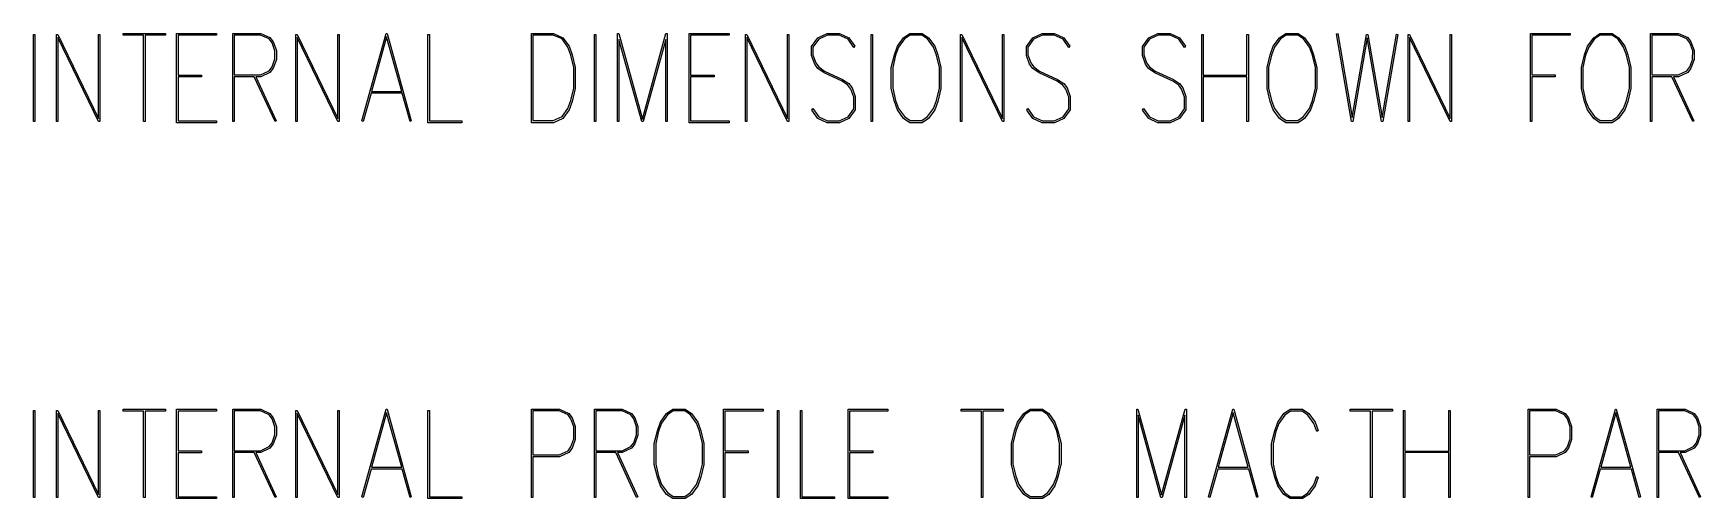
# Model space of a CAD drawing. Header units: millimetres. Extents: x 0 to 2440, y 0 to 1220.
# Drawn here: x 523.8 to 590.8, y 621.6 to 640.3 of the extents above; entities that cross this region are included whole.
import ezdxf

# ---------------------------------------------------------------- set-up
doc = ezdxf.new("R2010")
doc.units = ezdxf.units.MM

msp = doc.modelspace()

# ---------------------------------------------------------------- linework, layer by layer
at = {"color": 7, "linetype": 'Continuous', "flags": 128}
for points in [[(523.838, 636.71), (523.784, 636.71), (523.784, 636.71), (523.784, 640.21), (523.784, 640.21), (523.838, 640.21), (523.838, 640.21), (523.838, 636.71)], [(526.463, 636.71), (526.404, 636.71), (526.404, 636.71), (524.769, 640.084), (524.769, 640.084), (524.769, 636.71), (524.769, 636.71), (524.715, 636.71), (524.715, 636.71), (524.715, 640.21), (524.715, 640.21), (524.774, 640.21), (524.774, 640.21), (526.407, 636.835), (526.407, 636.835), (526.407, 640.21), (526.407, 640.21), (526.463, 640.21), (526.463, 640.21), (526.463, 636.71)], [(529.094, 640.177), (528.274, 640.177), (528.274, 640.177), (528.274, 636.71), (528.274, 636.71), (528.218, 636.71), (528.218, 636.71), (528.218, 640.177), (528.218, 640.177), (527.4, 640.177), (527.4, 640.177), (527.4, 640.254), (527.4, 640.254), (529.094, 640.254), (529.094, 640.254), (529.094, 640.177)], [(531.144, 636.665), (529.544, 636.665), (529.544, 636.665), (529.544, 640.254), (529.544, 640.254), (531.144, 640.254), (531.144, 640.254), (531.144, 640.177), (531.144, 640.177), (529.598, 640.177), (529.598, 640.177), (529.598, 638.579), (529.598, 638.579), (530.539, 638.579), (530.539, 638.579), (530.539, 638.502), (530.539, 638.502), (529.598, 638.502), (529.598, 638.502), (529.598, 636.738), (529.598, 636.738), (531.144, 636.738), (531.144, 636.738), (531.144, 636.665)], [(533.551, 639.208), (533.427, 638.862), (533.427, 638.862), (533.295, 638.686), (533.295, 638.686), (532.922, 638.514), (532.922, 638.514), (532.73, 638.514), (532.73, 638.514), (533.548, 636.744), (533.548, 636.744), (533.499, 636.71), (533.499, 636.71), (532.664, 638.514), (532.664, 638.514), (531.857, 638.514), (531.857, 638.514), (531.857, 636.71), (531.857, 636.71), (531.803, 636.71), (531.803, 636.71), (531.803, 640.254), (531.803, 640.254), (532.922, 640.254), (532.922, 640.254), (533.295, 640.082), (533.295, 640.082), (533.427, 639.908), (533.427, 639.908), (533.551, 639.56), (533.551, 639.56), (533.551, 639.208)], [(533.496, 639.233), (533.496, 639.548), (533.496, 639.548), (533.379, 639.868), (533.379, 639.868), (533.268, 640.028), (533.268, 640.028), (532.915, 640.188), (532.915, 640.188), (531.857, 640.188), (531.857, 640.188), (531.857, 638.59), (531.857, 638.59), (532.915, 638.59), (532.915, 638.59), (533.268, 638.754), (533.268, 638.754), (533.379, 638.91), (533.379, 638.91), (533.496, 639.233)], [(536.077, 636.71), (536.018, 636.71), (536.018, 636.71), (534.383, 640.084), (534.383, 640.084), (534.383, 636.71), (534.383, 636.71), (534.329, 636.71), (534.329, 636.71), (534.329, 640.21), (534.329, 640.21), (534.388, 640.21), (534.388, 640.21), (536.021, 636.835), (536.021, 636.835), (536.021, 640.21), (536.021, 640.21), (536.077, 640.21), (536.077, 640.21), (536.077, 636.71)], [(538.973, 636.735), (538.926, 636.71), (538.926, 636.71), (538.607, 637.854), (538.607, 637.854), (537.357, 637.854), (537.357, 637.854), (537.038, 636.71), (537.038, 636.71), (536.99, 636.735), (536.99, 636.735), (537.964, 640.254), (537.964, 640.254), (538.001, 640.254), (538.001, 640.254), (538.973, 636.735)], [(538.587, 637.924), (537.982, 640.112), (537.982, 640.112), (537.377, 637.924), (537.377, 637.924), (538.587, 637.924)], [(541.003, 636.665), (539.645, 636.665), (539.645, 636.665), (539.645, 640.21), (539.645, 640.21), (539.699, 640.21), (539.699, 640.21), (539.699, 636.737), (539.699, 636.737), (541.003, 636.737), (541.003, 636.737), (541.003, 636.665)], [(545.557, 638.035), (545.433, 637.523), (545.433, 637.523), (545.313, 637.177), (545.313, 637.177), (545.06, 636.833), (545.06, 636.833), (544.687, 636.665), (544.687, 636.665), (543.81, 636.665), (543.81, 636.665), (543.81, 640.254), (543.81, 640.254), (544.687, 640.254), (544.687, 640.254), (545.06, 640.081), (545.06, 640.081), (545.313, 639.737), (545.313, 639.737), (545.433, 639.392), (545.433, 639.392), (545.558, 638.88), (545.558, 638.88), (545.558, 638.035)], [(545.502, 638.055), (545.502, 638.883), (545.502, 638.883), (545.385, 639.375), (545.385, 639.375), (545.264, 639.7), (545.264, 639.7), (545.033, 640.028), (545.033, 640.028), (544.681, 640.188), (544.681, 640.188), (543.864, 640.188), (543.864, 640.188), (543.864, 636.749), (543.864, 636.749), (544.681, 636.749), (544.681, 636.749), (545.033, 636.91), (545.033, 636.91), (545.264, 637.238), (545.264, 637.238), (545.385, 637.562), (545.385, 637.562), (545.502, 638.055)], [(546.389, 636.71), (546.335, 636.71), (546.335, 636.71), (546.335, 640.21), (546.335, 640.21), (546.389, 640.21), (546.389, 640.21), (546.389, 636.71)], [(549.255, 636.71), (549.201, 636.71), (549.201, 636.71), (549.201, 640.012), (549.201, 640.012), (548.289, 636.71), (548.289, 636.71), (548.233, 636.71), (548.233, 636.71), (547.319, 640.012), (547.319, 640.012), (547.319, 636.71), (547.319, 636.71), (547.265, 636.71), (547.265, 636.71), (547.265, 640.254), (547.265, 640.254), (547.311, 640.254), (547.311, 640.254), (548.261, 636.814), (548.261, 636.814), (549.209, 640.254), (549.209, 640.254), (549.255, 640.254), (549.255, 640.254), (549.255, 636.71)], [(551.745, 636.665), (550.145, 636.665), (550.145, 636.665), (550.145, 640.254), (550.145, 640.254), (551.745, 640.254), (551.745, 640.254), (551.745, 640.177), (551.745, 640.177), (550.199, 640.177), (550.199, 640.177), (550.199, 638.579), (550.199, 638.579), (551.141, 638.579), (551.141, 638.579), (551.141, 638.502), (551.141, 638.502), (550.199, 638.502), (550.199, 638.502), (550.199, 636.738), (550.199, 636.738), (551.745, 636.738), (551.745, 636.738), (551.745, 636.665)], [(554.152, 636.71), (554.094, 636.71), (554.094, 636.71), (552.459, 640.084), (552.459, 640.084), (552.459, 636.71), (552.459, 636.71), (552.405, 636.71), (552.405, 636.71), (552.405, 640.21), (552.405, 640.21), (552.464, 640.21), (552.464, 640.21), (554.097, 636.835), (554.097, 636.835), (554.097, 640.21), (554.097, 640.21), (554.153, 640.21), (554.153, 640.21), (554.153, 636.71)], [(556.811, 637.187), (556.555, 636.833), (556.555, 636.833), (556.182, 636.665), (556.182, 636.665), (555.691, 636.665), (555.691, 636.665), (555.318, 636.833), (555.318, 636.833), (555.07, 637.172), (555.07, 637.172), (555.11, 637.231), (555.11, 637.231), (555.346, 636.899), (555.346, 636.899), (555.699, 636.738), (555.699, 636.738), (556.175, 636.738), (556.175, 636.738), (556.528, 636.899), (556.528, 636.899), (556.756, 637.217), (556.756, 637.217), (556.756, 637.693), (556.756, 637.693), (556.639, 638.016), (556.639, 638.016), (556.524, 638.172), (556.524, 638.172), (556.29, 638.341), (556.29, 638.341), (555.564, 638.675), (555.564, 638.675), (555.314, 638.843), (555.314, 638.843), (555.186, 639.02), (555.186, 639.02), (555.063, 639.368), (555.063, 639.368), (555.063, 639.728), (555.063, 639.728), (555.318, 640.081), (555.318, 640.081), (555.691, 640.254), (555.691, 640.254), (556.182, 640.254), (556.182, 640.254), (556.555, 640.081), (556.555, 640.081), (556.804, 639.742), (556.804, 639.742), (556.762, 639.684), (556.762, 639.684), (556.528, 640.016), (556.528, 640.016), (556.175, 640.177), (556.175, 640.177), (555.699, 640.177), (555.699, 640.177), (555.346, 640.016), (555.346, 640.016), (555.117, 639.698), (555.117, 639.698), (555.117, 639.387), (555.117, 639.387), (555.235, 639.067), (555.235, 639.067), (555.35, 638.91), (555.35, 638.91), (555.584, 638.742), (555.584, 638.742), (556.31, 638.408), (556.31, 638.408), (556.56, 638.24), (556.56, 638.24), (556.686, 638.062), (556.686, 638.062), (556.811, 637.714), (556.811, 637.714), (556.811, 637.187)], [(557.509, 636.71), (557.455, 636.71), (557.455, 636.71), (557.455, 640.21), (557.455, 640.21), (557.509, 640.21), (557.509, 640.21), (557.509, 636.71)], [(560.255, 638.035), (560.13, 637.523), (560.13, 637.523), (560.009, 637.177), (560.009, 637.177), (559.761, 636.833), (559.761, 636.833), (559.508, 636.665), (559.508, 636.665), (559.01, 636.665), (559.01, 636.665), (558.759, 636.833), (558.759, 636.833), (558.509, 637.177), (558.509, 637.177), (558.389, 637.523), (558.389, 637.523), (558.264, 638.035), (558.264, 638.035), (558.264, 638.88), (558.264, 638.88), (558.389, 639.392), (558.389, 639.392), (558.509, 639.737), (558.509, 639.737), (558.759, 640.081), (558.759, 640.081), (559.01, 640.254), (559.01, 640.254), (559.508, 640.254), (559.508, 640.254), (559.761, 640.081), (559.761, 640.081), (560.009, 639.737), (560.009, 639.737), (560.13, 639.392), (560.13, 639.392), (560.256, 638.88), (560.256, 638.88), (560.256, 638.035)], [(560.199, 638.055), (560.199, 638.883), (560.199, 638.883), (560.082, 639.375), (560.082, 639.375), (559.961, 639.7), (559.961, 639.7), (559.725, 640.028), (559.725, 640.028), (559.494, 640.188), (559.494, 640.188), (559.025, 640.188), (559.025, 640.188), (558.792, 640.028), (558.792, 640.028), (558.557, 639.7), (558.557, 639.7), (558.436, 639.375), (558.436, 639.375), (558.32, 638.883), (558.32, 638.883), (558.32, 638.055), (558.32, 638.055), (558.436, 637.562), (558.436, 637.562), (558.557, 637.238), (558.557, 637.238), (558.792, 636.91), (558.792, 636.91), (559.025, 636.749), (559.025, 636.749), (559.494, 636.749), (559.494, 636.749), (559.725, 636.91), (559.725, 636.91), (559.961, 637.238), (559.961, 637.238), (560.082, 637.562), (560.082, 637.562), (560.199, 638.055)], [(562.792, 636.71), (562.733, 636.71), (562.733, 636.71), (561.098, 640.084), (561.098, 640.084), (561.098, 636.71), (561.098, 636.71), (561.044, 636.71), (561.044, 636.71), (561.044, 640.21), (561.044, 640.21), (561.103, 640.21), (561.103, 640.21), (562.737, 636.835), (562.737, 636.835), (562.737, 640.21), (562.737, 640.21), (562.792, 640.21), (562.792, 640.21), (562.792, 636.71)], [(565.45, 637.187), (565.194, 636.833), (565.194, 636.833), (564.821, 636.665), (564.821, 636.665), (564.33, 636.665), (564.33, 636.665), (563.957, 636.833), (563.957, 636.833), (563.709, 637.172), (563.709, 637.172), (563.749, 637.231), (563.749, 637.231), (563.985, 636.899), (563.985, 636.899), (564.338, 636.738), (564.338, 636.738), (564.814, 636.738), (564.814, 636.738), (565.167, 636.899), (565.167, 636.899), (565.395, 637.217), (565.395, 637.217), (565.395, 637.693), (565.395, 637.693), (565.278, 638.016), (565.278, 638.016), (565.164, 638.172), (565.164, 638.172), (564.929, 638.341), (564.929, 638.341), (564.203, 638.675), (564.203, 638.675), (563.953, 638.843), (563.953, 638.843), (563.825, 639.02), (563.825, 639.02), (563.702, 639.368), (563.702, 639.368), (563.702, 639.728), (563.702, 639.728), (563.957, 640.081), (563.957, 640.081), (564.33, 640.254), (564.33, 640.254), (564.821, 640.254), (564.821, 640.254), (565.194, 640.081), (565.194, 640.081), (565.443, 639.742), (565.443, 639.742), (565.401, 639.684), (565.401, 639.684), (565.167, 640.016), (565.167, 640.016), (564.814, 640.177), (564.814, 640.177), (564.338, 640.177), (564.338, 640.177), (563.985, 640.016), (563.985, 640.016), (563.756, 639.698), (563.756, 639.698), (563.756, 639.387), (563.756, 639.387), (563.874, 639.067), (563.874, 639.067), (563.989, 638.91), (563.989, 638.91), (564.223, 638.742), (564.223, 638.742), (564.949, 638.408), (564.949, 638.408), (565.199, 638.24), (565.199, 638.24), (565.326, 638.062), (565.326, 638.062), (565.45, 637.714), (565.45, 637.714), (565.45, 637.187)], [(570.102, 637.187), (569.846, 636.833), (569.846, 636.833), (569.473, 636.665), (569.473, 636.665), (568.982, 636.665), (568.982, 636.665), (568.609, 636.833), (568.609, 636.833), (568.361, 637.172), (568.361, 637.172), (568.401, 637.231), (568.401, 637.231), (568.637, 636.899), (568.637, 636.899), (568.99, 636.738), (568.99, 636.738), (569.466, 636.738), (569.466, 636.738), (569.819, 636.899), (569.819, 636.899), (570.047, 637.217), (570.047, 637.217), (570.047, 637.693), (570.047, 637.693), (569.93, 638.016), (569.93, 638.016), (569.815, 638.172), (569.815, 638.172), (569.581, 638.341), (569.581, 638.341), (568.855, 638.675), (568.855, 638.675), (568.605, 638.843), (568.605, 638.843), (568.477, 639.02), (568.477, 639.02), (568.354, 639.368), (568.354, 639.368), (568.354, 639.728), (568.354, 639.728), (568.609, 640.081), (568.609, 640.081), (568.982, 640.254), (568.982, 640.254), (569.473, 640.254), (569.473, 640.254), (569.846, 640.081), (569.846, 640.081), (570.095, 639.742), (570.095, 639.742), (570.053, 639.684), (570.053, 639.684), (569.819, 640.016), (569.819, 640.016), (569.466, 640.177), (569.466, 640.177), (568.99, 640.177), (568.99, 640.177), (568.637, 640.016), (568.637, 640.016), (568.408, 639.698), (568.408, 639.698), (568.408, 639.387), (568.408, 639.387), (568.526, 639.067), (568.526, 639.067), (568.641, 638.91), (568.641, 638.91), (568.875, 638.742), (568.875, 638.742), (569.601, 638.408), (569.601, 638.408), (569.851, 638.24), (569.851, 638.24), (569.977, 638.062), (569.977, 638.062), (570.102, 637.714), (570.102, 637.714), (570.102, 637.187)], [(572.616, 636.71), (572.56, 636.71), (572.56, 636.71), (572.56, 638.514), (572.56, 638.514), (570.801, 638.514), (570.801, 638.514), (570.801, 636.71), (570.801, 636.71), (570.747, 636.71), (570.747, 636.71), (570.747, 640.21), (570.747, 640.21), (570.801, 640.21), (570.801, 640.21), (570.801, 638.572), (570.801, 638.572), (572.56, 638.572), (572.56, 638.572), (572.56, 640.21), (572.56, 640.21), (572.616, 640.21), (572.616, 640.21), (572.616, 636.71)], [(575.363, 638.035), (575.238, 637.523), (575.238, 637.523), (575.117, 637.177), (575.117, 637.177), (574.868, 636.833), (574.868, 636.833), (574.615, 636.665), (574.615, 636.665), (574.118, 636.665), (574.118, 636.665), (573.866, 636.833), (573.866, 636.833), (573.617, 637.177), (573.617, 637.177), (573.497, 637.523), (573.497, 637.523), (573.372, 638.035), (573.372, 638.035), (573.372, 638.88), (573.372, 638.88), (573.497, 639.392), (573.497, 639.392), (573.617, 639.737), (573.617, 639.737), (573.866, 640.081), (573.866, 640.081), (574.118, 640.254), (574.118, 640.254), (574.615, 640.254), (574.615, 640.254), (574.868, 640.081), (574.868, 640.081), (575.117, 639.737), (575.117, 639.737), (575.238, 639.392), (575.238, 639.392), (575.363, 638.88), (575.363, 638.88), (575.363, 638.035)], [(575.307, 638.055), (575.307, 638.883), (575.307, 638.883), (575.189, 639.375), (575.189, 639.375), (575.069, 639.7), (575.069, 639.7), (574.833, 640.028), (574.833, 640.028), (574.602, 640.188), (574.602, 640.188), (574.133, 640.188), (574.133, 640.188), (573.9, 640.028), (573.9, 640.028), (573.665, 639.7), (573.665, 639.7), (573.544, 639.375), (573.544, 639.375), (573.428, 638.883), (573.428, 638.883), (573.428, 638.055), (573.428, 638.055), (573.544, 637.562), (573.544, 637.562), (573.665, 637.238), (573.665, 637.238), (573.9, 636.91), (573.9, 636.91), (574.133, 636.749), (574.133, 636.749), (574.602, 636.749), (574.602, 636.749), (574.833, 636.91), (574.833, 636.91), (575.069, 637.238), (575.069, 637.238), (575.189, 637.562), (575.189, 637.562), (575.307, 638.055)], [(578.625, 640.21), (578.021, 636.71), (578.021, 636.71), (577.964, 636.71), (577.964, 636.71), (577.389, 640.075), (577.389, 640.075), (576.813, 636.71), (576.813, 636.71), (576.755, 636.71), (576.755, 636.71), (576.152, 640.235), (576.152, 640.235), (576.206, 640.254), (576.206, 640.254), (576.784, 636.878), (576.784, 636.878), (577.36, 640.21), (577.36, 640.21), (577.417, 640.21), (577.417, 640.21), (577.992, 636.878), (577.992, 636.878), (578.57, 640.228), (578.57, 640.228), (578.625, 640.21)], [(580.779, 636.71), (580.72, 636.71), (580.72, 636.71), (579.085, 640.084), (579.085, 640.084), (579.085, 636.71), (579.085, 636.71), (579.031, 636.71), (579.031, 636.71), (579.031, 640.21), (579.031, 640.21), (579.09, 640.21), (579.09, 640.21), (580.724, 636.835), (580.724, 636.835), (580.724, 640.21), (580.724, 640.21), (580.779, 640.21), (580.779, 640.21), (580.779, 636.71)], [(585.548, 640.177), (584.003, 640.177), (584.003, 640.177), (584.003, 638.584), (584.003, 638.584), (584.944, 638.584), (584.944, 638.584), (584.944, 638.507), (584.944, 638.507), (584.003, 638.507), (584.003, 638.507), (584.003, 636.71), (584.003, 636.71), (583.949, 636.71), (583.949, 636.71), (583.949, 640.254), (583.949, 640.254), (585.549, 640.254), (585.549, 640.254), (585.549, 640.177)], [(587.989, 638.035), (587.864, 637.523), (587.864, 637.523), (587.743, 637.177), (587.743, 637.177), (587.495, 636.833), (587.495, 636.833), (587.242, 636.665), (587.242, 636.665), (586.744, 636.665), (586.744, 636.665), (586.493, 636.833), (586.493, 636.833), (586.243, 637.177), (586.243, 637.177), (586.123, 637.523), (586.123, 637.523), (585.998, 638.035), (585.998, 638.035), (585.998, 638.88), (585.998, 638.88), (586.123, 639.392), (586.123, 639.392), (586.243, 639.737), (586.243, 639.737), (586.493, 640.081), (586.493, 640.081), (586.744, 640.254), (586.744, 640.254), (587.242, 640.254), (587.242, 640.254), (587.495, 640.081), (587.495, 640.081), (587.743, 639.737), (587.743, 639.737), (587.864, 639.392), (587.864, 639.392), (587.99, 638.88), (587.99, 638.88), (587.99, 638.035)], [(587.934, 638.055), (587.934, 638.883), (587.934, 638.883), (587.816, 639.375), (587.816, 639.375), (587.695, 639.7), (587.695, 639.7), (587.459, 640.028), (587.459, 640.028), (587.228, 640.188), (587.228, 640.188), (586.76, 640.188), (586.76, 640.188), (586.526, 640.028), (586.526, 640.028), (586.292, 639.7), (586.292, 639.7), (586.17, 639.375), (586.17, 639.375), (586.054, 638.883), (586.054, 638.883), (586.054, 638.055), (586.054, 638.055), (586.17, 637.562), (586.17, 637.562), (586.292, 637.238), (586.292, 637.238), (586.526, 636.91), (586.526, 636.91), (586.76, 636.749), (586.76, 636.749), (587.228, 636.749), (587.228, 636.749), (587.459, 636.91), (587.459, 636.91), (587.695, 637.238), (587.695, 637.238), (587.816, 637.562), (587.816, 637.562), (587.934, 638.055)], [(590.526, 639.208), (590.401, 638.862), (590.401, 638.862), (590.27, 638.686), (590.27, 638.686), (589.897, 638.514), (589.897, 638.514), (589.704, 638.514), (589.704, 638.514), (590.523, 636.744), (590.523, 636.744), (590.474, 636.71), (590.474, 636.71), (589.639, 638.514), (589.639, 638.514), (588.832, 638.514), (588.832, 638.514), (588.832, 636.71), (588.832, 636.71), (588.778, 636.71), (588.778, 636.71), (588.778, 640.254), (588.778, 640.254), (589.897, 640.254), (589.897, 640.254), (590.27, 640.082), (590.27, 640.082), (590.401, 639.908), (590.401, 639.908), (590.526, 639.56), (590.526, 639.56), (590.526, 639.208)], [(590.47, 639.233), (590.471, 639.548), (590.471, 639.548), (590.354, 639.868), (590.354, 639.868), (590.243, 640.028), (590.243, 640.028), (589.89, 640.188), (589.89, 640.188), (588.832, 640.188), (588.832, 640.188), (588.832, 638.59), (588.832, 638.59), (589.89, 638.59), (589.89, 638.59), (590.243, 638.754), (590.243, 638.754), (590.354, 638.91), (590.354, 638.91), (590.471, 639.233)], [(523.838, 621.615), (523.784, 621.615), (523.784, 621.615), (523.784, 625.115), (523.784, 625.115), (523.838, 625.115), (523.838, 625.115), (523.838, 621.615)], [(526.463, 621.615), (526.404, 621.615), (526.404, 621.615), (524.769, 624.99), (524.769, 624.99), (524.769, 621.615), (524.769, 621.615), (524.715, 621.615), (524.715, 621.615), (524.715, 625.115), (524.715, 625.115), (524.774, 625.115), (524.774, 625.115), (526.407, 621.74), (526.407, 621.74), (526.407, 625.115), (526.407, 625.115), (526.463, 625.115), (526.463, 625.115), (526.463, 621.615)], [(529.094, 625.082), (528.274, 625.082), (528.274, 625.082), (528.274, 621.615), (528.274, 621.615), (528.218, 621.615), (528.218, 621.615), (528.218, 625.082), (528.218, 625.082), (527.4, 625.082), (527.4, 625.082), (527.4, 625.159), (527.4, 625.159), (529.094, 625.159), (529.094, 625.159), (529.094, 625.082)], [(531.144, 621.571), (529.544, 621.571), (529.544, 621.571), (529.544, 625.159), (529.544, 625.159), (531.144, 625.159), (531.144, 625.159), (531.144, 625.082), (531.144, 625.082), (529.598, 625.082), (529.598, 625.082), (529.598, 623.484), (529.598, 623.484), (530.539, 623.484), (530.539, 623.484), (530.539, 623.407), (530.539, 623.407), (529.598, 623.407), (529.598, 623.407), (529.598, 621.643), (529.598, 621.643), (531.144, 621.643), (531.144, 621.643), (531.144, 621.571)], [(533.551, 624.113), (533.427, 623.768), (533.427, 623.768), (533.295, 623.591), (533.295, 623.591), (532.922, 623.42), (532.922, 623.42), (532.73, 623.42), (532.73, 623.42), (533.548, 621.649), (533.548, 621.649), (533.499, 621.615), (533.499, 621.615), (532.664, 623.419), (532.664, 623.419), (531.857, 623.419), (531.857, 623.419), (531.857, 621.615), (531.857, 621.615), (531.803, 621.615), (531.803, 621.615), (531.803, 625.159), (531.803, 625.159), (532.922, 625.159), (532.922, 625.159), (533.295, 624.987), (533.295, 624.987), (533.427, 624.814), (533.427, 624.814), (533.551, 624.465), (533.551, 624.465), (533.551, 624.113)], [(533.496, 624.138), (533.496, 624.454), (533.496, 624.454), (533.379, 624.774), (533.379, 624.774), (533.268, 624.933), (533.268, 624.933), (532.915, 625.093), (532.915, 625.093), (531.857, 625.093), (531.857, 625.093), (531.857, 623.496), (531.857, 623.496), (532.915, 623.496), (532.915, 623.496), (533.268, 623.659), (533.268, 623.659), (533.379, 623.815), (533.379, 623.815), (533.496, 624.138)], [(536.077, 621.615), (536.018, 621.615), (536.018, 621.615), (534.383, 624.99), (534.383, 624.99), (534.383, 621.615), (534.383, 621.615), (534.329, 621.615), (534.329, 621.615), (534.329, 625.115), (534.329, 625.115), (534.388, 625.115), (534.388, 625.115), (536.021, 621.74), (536.021, 621.74), (536.021, 625.115), (536.021, 625.115), (536.077, 625.115), (536.077, 625.115), (536.077, 621.615)], [(538.973, 621.64), (538.926, 621.615), (538.926, 621.615), (538.607, 622.759), (538.607, 622.759), (537.357, 622.759), (537.357, 622.759), (537.038, 621.615), (537.038, 621.615), (536.99, 621.64), (536.99, 621.64), (537.964, 625.159), (537.964, 625.159), (538.001, 625.159), (538.001, 625.159), (538.973, 621.64)], [(538.587, 622.83), (537.982, 625.017), (537.982, 625.017), (537.377, 622.83), (537.377, 622.83), (538.587, 622.83)], [(541.003, 621.571), (539.645, 621.571), (539.645, 621.571), (539.645, 625.115), (539.645, 625.115), (539.699, 625.115), (539.699, 625.115), (539.699, 621.643), (539.699, 621.643), (541.003, 621.643), (541.003, 621.643), (541.003, 621.571)], [(545.557, 623.944), (545.433, 623.594), (545.433, 623.594), (545.302, 623.42), (545.302, 623.42), (544.928, 623.247), (544.928, 623.247), (543.864, 623.247), (543.864, 623.247), (543.864, 621.615), (543.864, 621.615), (543.81, 621.615), (543.81, 621.615), (543.81, 625.159), (543.81, 625.159), (544.928, 625.159), (544.928, 625.159), (545.302, 624.987), (545.302, 624.987), (545.433, 624.812), (545.433, 624.812), (545.558, 624.463), (545.558, 624.463), (545.558, 623.944)], [(545.502, 623.97), (545.502, 624.454), (545.502, 624.454), (545.385, 624.774), (545.385, 624.774), (545.275, 624.933), (545.275, 624.933), (544.922, 625.093), (544.922, 625.093), (543.864, 625.093), (543.864, 625.093), (543.864, 623.33), (543.864, 623.33), (544.922, 623.33), (544.922, 623.33), (545.275, 623.491), (545.275, 623.491), (545.385, 623.65), (545.385, 623.65), (545.502, 623.97)], [(548.083, 624.113), (547.958, 623.768), (547.958, 623.768), (547.827, 623.591), (547.827, 623.591), (547.454, 623.42), (547.454, 623.42), (547.261, 623.42), (547.261, 623.42), (548.08, 621.649), (548.08, 621.649), (548.031, 621.615), (548.031, 621.615), (547.196, 623.419), (547.196, 623.419), (546.389, 623.419), (546.389, 623.419), (546.389, 621.615), (546.389, 621.615), (546.335, 621.615), (546.335, 621.615), (546.335, 625.159), (546.335, 625.159), (547.454, 625.159), (547.454, 625.159), (547.827, 624.987), (547.827, 624.987), (547.958, 624.814), (547.958, 624.814), (548.083, 624.465), (548.083, 624.465), (548.083, 624.113)], [(548.028, 624.138), (548.028, 624.454), (548.028, 624.454), (547.911, 624.774), (547.911, 624.774), (547.8, 624.933), (547.8, 624.933), (547.447, 625.093), (547.447, 625.093), (546.389, 625.093), (546.389, 625.093), (546.389, 623.496), (546.389, 623.496), (547.447, 623.496), (547.447, 623.496), (547.8, 623.659), (547.8, 623.659), (547.911, 623.815), (547.911, 623.815), (548.028, 624.138)], [(550.73, 622.94), (550.605, 622.428), (550.605, 622.428), (550.484, 622.082), (550.484, 622.082), (550.235, 621.739), (550.235, 621.739), (549.983, 621.571), (549.983, 621.571), (549.485, 621.571), (549.485, 621.571), (549.234, 621.739), (549.234, 621.739), (548.984, 622.082), (548.984, 622.082), (548.864, 622.428), (548.864, 622.428), (548.739, 622.94), (548.739, 622.94), (548.739, 623.786), (548.739, 623.786), (548.864, 624.297), (548.864, 624.297), (548.984, 624.643), (548.984, 624.643), (549.234, 624.986), (549.234, 624.986), (549.485, 625.159), (549.485, 625.159), (549.983, 625.159), (549.983, 625.159), (550.235, 624.986), (550.235, 624.986), (550.484, 624.643), (550.484, 624.643), (550.605, 624.297), (550.605, 624.297), (550.73, 623.786), (550.73, 623.786), (550.73, 622.94)], [(550.674, 622.961), (550.674, 623.788), (550.674, 623.788), (550.556, 624.281), (550.556, 624.281), (550.436, 624.605), (550.436, 624.605), (550.2, 624.933), (550.2, 624.933), (549.969, 625.093), (549.969, 625.093), (549.5, 625.093), (549.5, 625.093), (549.267, 624.933), (549.267, 624.933), (549.032, 624.605), (549.032, 624.605), (548.911, 624.281), (548.911, 624.281), (548.795, 623.788), (548.795, 623.788), (548.795, 622.961), (548.795, 622.961), (548.911, 622.468), (548.911, 622.468), (549.032, 622.143), (549.032, 622.143), (549.267, 621.816), (549.267, 621.816), (549.5, 621.654), (549.5, 621.654), (549.969, 621.654), (549.969, 621.654), (550.2, 621.816), (550.2, 621.816), (550.436, 622.143), (550.436, 622.143), (550.556, 622.468), (550.556, 622.468), (550.674, 622.961)], [(553.118, 625.082), (551.573, 625.082), (551.573, 625.082), (551.573, 623.489), (551.573, 623.489), (552.514, 623.489), (552.514, 623.489), (552.514, 623.413), (552.514, 623.413), (551.573, 623.413), (551.573, 623.413), (551.573, 621.615), (551.573, 621.615), (551.519, 621.615), (551.519, 621.615), (551.519, 625.159), (551.519, 625.159), (553.118, 625.159), (553.118, 625.159), (553.118, 625.082)], [(553.743, 621.615), (553.69, 621.615), (553.69, 621.615), (553.69, 625.115), (553.69, 625.115), (553.744, 625.115), (553.744, 625.115), (553.744, 621.615)], [(555.978, 621.571), (554.62, 621.571), (554.62, 621.571), (554.62, 625.115), (554.62, 625.115), (554.674, 625.115), (554.674, 625.115), (554.674, 621.643), (554.674, 621.643), (555.978, 621.643), (555.978, 621.643), (555.978, 621.571)], [(558.125, 621.571), (556.525, 621.571), (556.525, 621.571), (556.525, 625.159), (556.525, 625.159), (558.125, 625.159), (558.125, 625.159), (558.125, 625.082), (558.125, 625.082), (556.579, 625.082), (556.579, 625.082), (556.579, 623.484), (556.579, 623.484), (557.52, 623.484), (557.52, 623.484), (557.52, 623.407), (557.52, 623.407), (556.579, 623.407), (556.579, 623.407), (556.579, 621.643), (556.579, 621.643), (558.125, 621.643), (558.125, 621.643), (558.125, 621.571)], [(562.765, 625.082), (561.945, 625.082), (561.945, 625.082), (561.945, 621.615), (561.945, 621.615), (561.889, 621.615), (561.889, 621.615), (561.889, 625.082), (561.889, 625.082), (561.071, 625.082), (561.071, 625.082), (561.071, 625.159), (561.071, 625.159), (562.765, 625.159), (562.765, 625.159), (562.765, 625.082)], [(565.084, 622.94), (564.959, 622.428), (564.959, 622.428), (564.838, 622.082), (564.838, 622.082), (564.59, 621.739), (564.59, 621.739), (564.337, 621.571), (564.337, 621.571), (563.839, 621.571), (563.839, 621.571), (563.588, 621.739), (563.588, 621.739), (563.338, 622.082), (563.338, 622.082), (563.218, 622.428), (563.218, 622.428), (563.093, 622.94), (563.093, 622.94), (563.093, 623.786), (563.093, 623.786), (563.218, 624.297), (563.218, 624.297), (563.338, 624.643), (563.338, 624.643), (563.588, 624.986), (563.588, 624.986), (563.839, 625.159), (563.839, 625.159), (564.337, 625.159), (564.337, 625.159), (564.59, 624.986), (564.59, 624.986), (564.838, 624.643), (564.838, 624.643), (564.959, 624.297), (564.959, 624.297), (565.085, 623.786), (565.085, 623.786), (565.085, 622.94)], [(565.028, 622.961), (565.029, 623.788), (565.029, 623.788), (564.911, 624.281), (564.911, 624.281), (564.79, 624.605), (564.79, 624.605), (564.554, 624.933), (564.554, 624.933), (564.323, 625.093), (564.323, 625.093), (563.854, 625.093), (563.854, 625.093), (563.621, 624.933), (563.621, 624.933), (563.387, 624.605), (563.387, 624.605), (563.265, 624.281), (563.265, 624.281), (563.149, 623.788), (563.149, 623.788), (563.149, 622.961), (563.149, 622.961), (563.265, 622.468), (563.265, 622.468), (563.387, 622.143), (563.387, 622.143), (563.621, 621.816), (563.621, 621.816), (563.854, 621.654), (563.854, 621.654), (564.323, 621.654), (564.323, 621.654), (564.554, 621.816), (564.554, 621.816), (564.79, 622.143), (564.79, 622.143), (564.911, 622.468), (564.911, 622.468), (565.029, 622.961)], [(570.122, 621.615), (570.068, 621.615), (570.068, 621.615), (570.068, 624.917), (570.068, 624.917), (569.156, 621.615), (569.156, 621.615), (569.1, 621.615), (569.1, 621.615), (568.187, 624.917), (568.187, 624.917), (568.187, 621.615), (568.187, 621.615), (568.133, 621.615), (568.133, 621.615), (568.133, 625.159), (568.133, 625.159), (568.178, 625.159), (568.178, 625.159), (569.128, 621.719), (569.128, 621.719), (570.076, 625.159), (570.076, 625.159), (570.122, 625.159), (570.122, 625.159), (570.122, 621.615)], [(572.998, 621.64), (572.951, 621.615), (572.951, 621.615), (572.632, 622.759), (572.632, 622.759), (571.382, 622.759), (571.382, 622.759), (571.063, 621.615), (571.063, 621.615), (571.016, 621.64), (571.016, 621.64), (571.989, 625.159), (571.989, 625.159), (572.026, 625.159), (572.026, 625.159), (572.998, 621.64)], [(572.612, 622.83), (572.008, 625.017), (572.008, 625.017), (571.402, 622.83), (571.402, 622.83), (572.612, 622.83)], [(575.415, 622.423), (575.294, 622.082), (575.294, 622.082), (575.045, 621.739), (575.045, 621.739), (574.793, 621.571), (574.793, 621.571), (574.295, 621.571), (574.295, 621.571), (574.044, 621.739), (574.044, 621.739), (573.794, 622.082), (573.794, 622.082), (573.674, 622.428), (573.674, 622.428), (573.549, 622.94), (573.549, 622.94), (573.549, 623.786), (573.549, 623.786), (573.674, 624.297), (573.674, 624.297), (573.794, 624.643), (573.794, 624.643), (574.044, 624.986), (574.044, 624.986), (574.295, 625.159), (574.295, 625.159), (574.793, 625.159), (574.793, 625.159), (575.045, 624.986), (575.045, 624.986), (575.294, 624.643), (575.294, 624.643), (575.415, 624.301), (575.415, 624.301), (575.367, 624.264), (575.367, 624.264), (575.246, 624.594), (575.246, 624.594), (575.01, 624.921), (575.01, 624.921), (574.779, 625.082), (574.779, 625.082), (574.31, 625.082), (574.31, 625.082), (574.077, 624.921), (574.077, 624.921), (573.842, 624.594), (573.842, 624.594), (573.721, 624.269), (573.721, 624.269), (573.605, 623.776), (573.605, 623.776), (573.605, 622.949), (573.605, 622.949), (573.721, 622.456), (573.721, 622.456), (573.842, 622.131), (573.842, 622.131), (574.077, 621.805), (574.077, 621.805), (574.31, 621.643), (574.31, 621.643), (574.779, 621.643), (574.779, 621.643), (575.01, 621.805), (575.01, 621.805), (575.246, 622.131), (575.246, 622.131), (575.367, 622.461), (575.367, 622.461), (575.415, 622.423)], [(578.404, 625.082), (577.584, 625.082), (577.584, 625.082), (577.584, 621.615), (577.584, 621.615), (577.528, 621.615), (577.528, 621.615), (577.528, 625.082), (577.528, 625.082), (576.71, 625.082), (576.71, 625.082), (576.71, 625.159), (576.71, 625.159), (578.404, 625.159), (578.404, 625.159), (578.404, 625.082)], [(580.724, 621.615), (580.668, 621.615), (580.668, 621.615), (580.668, 623.419), (580.668, 623.419), (578.908, 623.419), (578.908, 623.419), (578.908, 621.615), (578.908, 621.615), (578.854, 621.615), (578.854, 621.615), (578.854, 625.115), (578.854, 625.115), (578.908, 625.115), (578.908, 625.115), (578.908, 623.477), (578.908, 623.477), (580.668, 623.477), (580.668, 623.477), (580.668, 625.115), (580.668, 625.115), (580.724, 625.115), (580.724, 625.115), (580.724, 621.615)], [(585.608, 623.944), (585.484, 623.594), (585.484, 623.594), (585.352, 623.42), (585.352, 623.42), (584.979, 623.247), (584.979, 623.247), (583.914, 623.247), (583.914, 623.247), (583.914, 621.615), (583.914, 621.615), (583.86, 621.615), (583.86, 621.615), (583.86, 625.159), (583.86, 625.159), (584.979, 625.159), (584.979, 625.159), (585.352, 624.987), (585.352, 624.987), (585.484, 624.812), (585.484, 624.812), (585.608, 624.463), (585.608, 624.463), (585.608, 623.944)], [(585.553, 623.97), (585.553, 624.454), (585.553, 624.454), (585.436, 624.774), (585.436, 624.774), (585.325, 624.933), (585.325, 624.933), (584.972, 625.093), (584.972, 625.093), (583.914, 625.093), (583.914, 625.093), (583.914, 623.33), (583.914, 623.33), (584.972, 623.33), (584.972, 623.33), (585.325, 623.491), (585.325, 623.491), (585.436, 623.65), (585.436, 623.65), (585.553, 623.97)], [(588.372, 621.64), (588.325, 621.615), (588.325, 621.615), (588.006, 622.759), (588.006, 622.759), (586.755, 622.759), (586.755, 622.759), (586.436, 621.615), (586.436, 621.615), (586.389, 621.64), (586.389, 621.64), (587.363, 625.159), (587.363, 625.159), (587.4, 625.159), (587.4, 625.159), (588.372, 621.64)], [(587.986, 622.83), (587.381, 625.017), (587.381, 625.017), (586.775, 622.83), (586.775, 622.83), (587.986, 622.83)], [(590.792, 624.113), (590.667, 623.768), (590.667, 623.768), (590.536, 623.591), (590.536, 623.591), (590.163, 623.42), (590.163, 623.42), (589.97, 623.42), (589.97, 623.42), (590.788, 621.649), (590.788, 621.649), (590.74, 621.615), (590.74, 621.615), (589.904, 623.419), (589.904, 623.419), (589.098, 623.419), (589.098, 623.419), (589.098, 621.615), (589.098, 621.615), (589.044, 621.615), (589.044, 621.615), (589.044, 625.159), (589.044, 625.159), (590.163, 625.159), (590.163, 625.159), (590.536, 624.987), (590.536, 624.987), (590.667, 624.814), (590.667, 624.814), (590.792, 624.465), (590.792, 624.465), (590.792, 624.113)], [(590.736, 624.138), (590.737, 624.454), (590.737, 624.454), (590.62, 624.774), (590.62, 624.774), (590.509, 624.933), (590.509, 624.933), (590.156, 625.093), (590.156, 625.093), (589.098, 625.093), (589.098, 625.093), (589.098, 623.496), (589.098, 623.496), (590.156, 623.496), (590.156, 623.496), (590.509, 623.659), (590.509, 623.659), (590.62, 623.815), (590.62, 623.815), (590.737, 624.138)]]:
    msp.add_lwpolyline(points, dxfattribs=at)

doc.saveas('drawing.dxf')
